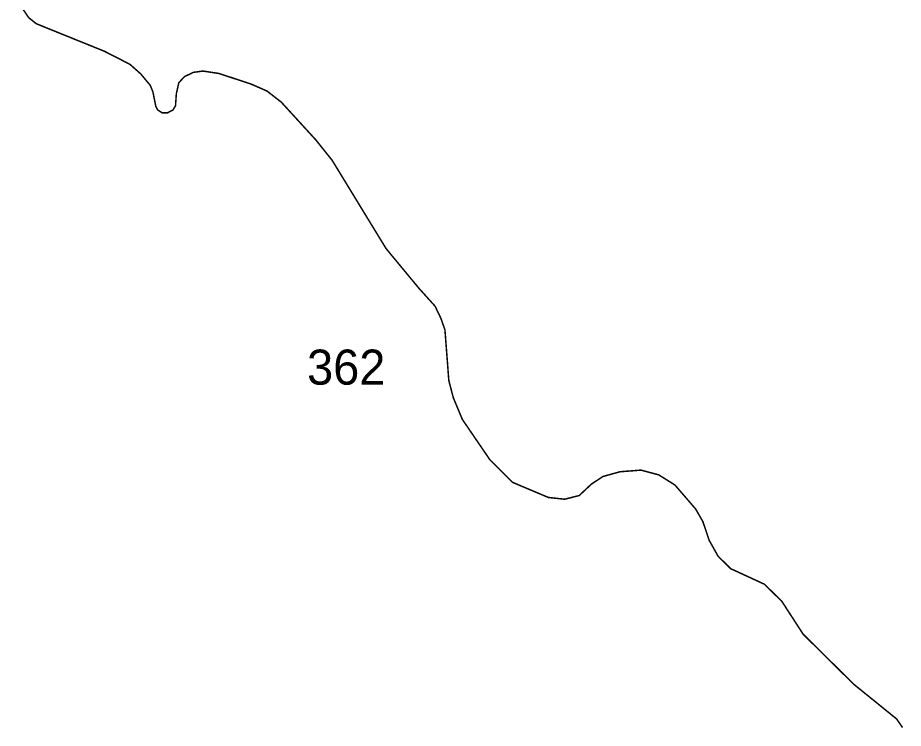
# Model space of a CAD drawing. Header units: metres. Extents: x 355371 to 358116, y 1739230 to 1742903.
# Drawn here: x 356349 to 358116, y 1739230 to 1740649 of the extents above; entities that cross this region are included whole.
import ezdxf

# ---------------------------------------------------------------- set-up
doc = ezdxf.new("R2010")
doc.units = ezdxf.units.M
doc.layers.add('NATURALLY PROTECTED', color=3, linetype='Continuous')

msp = doc.modelspace()

# ---------------------------------------------------------------- linework, layer by layer
at = {"layer": 'NATURALLY PROTECTED', "const_width": 3, "flags": 128}
msp.add_lwpolyline([(356350.8, 1740678.9), (356371, 1740648.9), (356386.3, 1740636.6), (356522, 1740581.7), (356572.9, 1740555.7), (356594.6, 1740536.5), (356613.8, 1740513.4), (356619, 1740500.4), (356624.6, 1740472.3), (356628.3, 1740464.7), (356637.7, 1740458.5), (356648.4, 1740458.8), (356659.1, 1740464.5), (356664.1, 1740472.9), (356665.7, 1740496.8), (356670.7, 1740518.9), (356681.9, 1740530.9), (356699.2, 1740539.4), (356718.8, 1740542.1), (356750.4, 1740537.3), (356814.4, 1740516.3), (356846.5, 1740502.2), (356875, 1740480.1), (356913.3, 1740438.2), (356943.9, 1740404.7), (356976.4, 1740364.1), (357013.1, 1740304), (357049.8, 1740243.8), (357084.2, 1740187.5), (357115.5, 1740149.7), (357149.4, 1740108.7), (357181.8, 1740072.7), (357193.3, 1740048.7), (357201.5, 1740025.4), (357205.9, 1739968.3), (357209.2, 1739924.6), (357218.1, 1739890.2), (357236.2, 1739846.7), (357290.6, 1739766.9), (357336.1, 1739721.1), (357381.3, 1739702), (357407.8, 1739690.8), (357440.4, 1739687.3), (357469.4, 1739694.7), (357493.6, 1739717.4), (357516.5, 1739732.6), (357550.6, 1739742.1), (357592.4, 1739745.4), (357628, 1739735.9), (357660.3, 1739715.7), (357701.5, 1739667.9), (357715.9, 1739642.9), (357728.7, 1739605.1), (357746.3, 1739573.6), (357771.6, 1739548.6), (357811.3, 1739530.3), (357838.7, 1739517.6), (357873.5, 1739483.5), (357916, 1739417.9), (358017, 1739317.9), (358073.3, 1739272.3), (358102.5, 1739248.6), (358114.3, 1739231.5)], dxfattribs=at)

# ---------------------------------------------------------------- texts
at = {"insert": (356926.5, 1739986), "char_height": 70, "attachment_point": 1}
msp.add_mtext_dynamic_manual_height_columns('362', width=95.172, gutter_width=1, heights=[0], dxfattribs=at)

doc.saveas('drawing.dxf')
